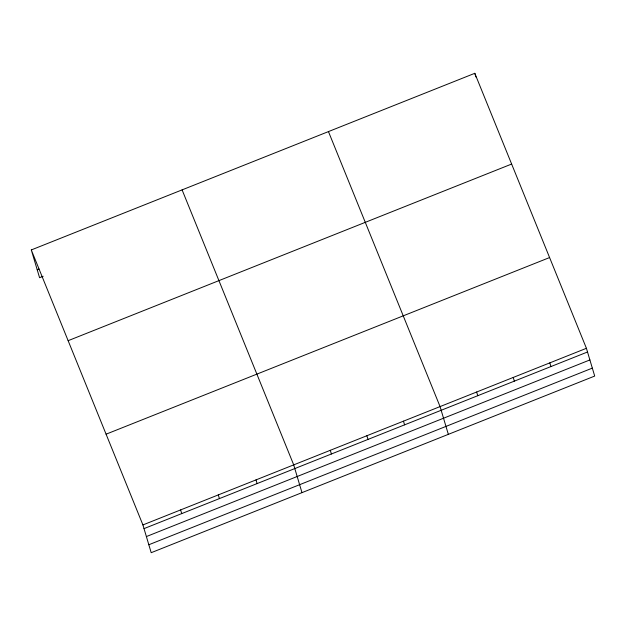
<?xml version="1.0" encoding="UTF-8"?>
<svg xmlns="http://www.w3.org/2000/svg" width="626" height="626" viewBox="0 0 626 626"><rect width="100%" height="100%" fill="white"/><g stroke="black" fill="none" stroke-linecap="round" stroke-linejoin="round"><path stroke-width="0.94" d="M31.3 249.938L474.805 73.305L586.421 348.299L594.7 376.062L151.195 552.695L142.916 524.932L31.3 249.938L39.579 277.701L43.163 276.269M37.208 269.751L39 269.039M68.132 340.685L511.645 164.051M106.084 434.186L549.589 257.552M142.916 524.932L586.421 348.299M144.011 528.626L587.524 351.992M146.382 536.568L589.895 359.934M148.824 544.753L592.329 368.119M328.454 131.593L440.062 406.587L448.341 434.35M182.096 189.881L293.711 464.875L301.982 492.639M474.805 73.305L475.909 76.99M549.831 362.877L550.935 366.562M513.242 377.447L514.345 381.132M476.652 392.017L477.755 395.71M403.473 421.165L404.576 424.851M366.883 435.735L367.986 439.421M330.301 450.305L331.397 453.999M256.011 479.892L257.106 483.585M218.31 494.908L219.413 498.593M180.617 509.924L181.712 513.61"/></g></svg>
